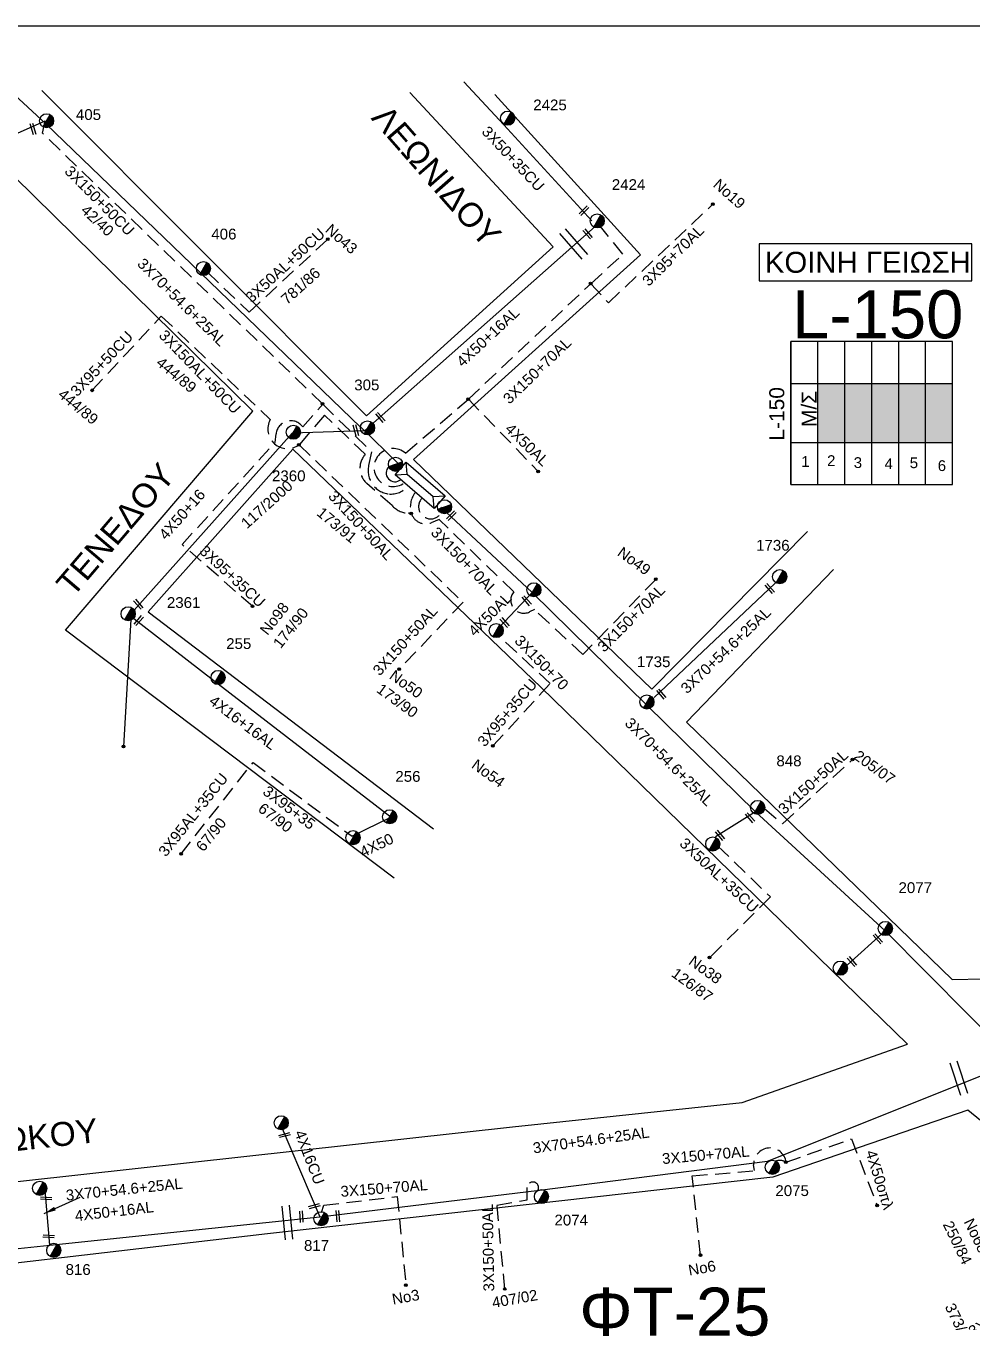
# Model space of a CAD drawing. Header units: millimetres. Extents: x 839 to 3144, y 747 to 1790.
# Drawn here: x 2147.8 to 2305.7, y 1561 to 1777.4 of the extents above; entities that cross this region are included whole.
import ezdxf
from ezdxf.enums import TextEntityAlignment as Align

# ---------------------------------------------------------------- set-up
doc = ezdxf.new("R2010")
doc.units = ezdxf.units.MM
doc.linetypes.add('DASHED', pattern=[19.05, 12.7, -6.35])
for name, color, linetype in [('Ασφαλειοκιβώτια Χ.Τ 6 αναχωρήσεων', 7, 'Continuous'), ('Γέφυρες Εναερίου Δικτύου', 7, 'DASHED'), ('Γυμνά εναέρια ΧΤ (3Φ)   3x50+35CU', 7, 'Continuous'), ('Γυμνά εναέρια ΧΤ (3Φ)   4x16CU', 7, 'Continuous'), ('Γυμνά εναέρια ΧΤ (3Φ)   4x50AL', 7, 'Continuous'), ('Γυμνά εναέρια ΧΤ και ΦΟΠ (3Φ)   4x16+16AL', 7, 'Continuous'), ('Γυμνά εναέρια ΧΤ και ΦΟΠ (3Φ)   4x50+16AL', 7, 'Continuous'), ('Επιγραφές - Σχήματα', 7, 'Continuous'), ('Καλώδια ΧΤ   3x150+50AL', 7, 'DASHED'), ('Καλώδια ΧΤ   3x150+70AL', 7, 'DASHED'), ('Καλώδια ΧΤ   3x150AL+50CU', 7, 'DASHED'), ('Καλώδια ΧΤ   3x95+35CU', 7, 'DASHED'), ('Καλώδια ΧΤ   3x95+50CU', 7, 'DASHED'), ('Καλώδια ΧΤ   4x50AL', 7, 'DASHED'), ('Μηχανική τομή', 7, 'Continuous'), ('Στύλος ΦΜ', 7, 'Continuous'), ('Στύλος ΦΜ @ 1', 7, 'Continuous'), ('Συνδέσεις', 7, 'Continuous'), ('Συνεστραμμένα ΧΤ   3x70+54.6+25AL', 7, 'SYN_LINE'), ('Τομή', 7, 'Continuous'), ('Υποσταθμός εναέριος 2 στύλων', 7, 'Continuous'), ('Υποσταθμός πόλεως', 7, 'Continuous'), ('Υπόβαθρο ΔΕΗ', 7, 'Continuous')]:
    doc.layers.add(name, color=color, linetype=linetype)
doc.styles.get("Standard").update_dxf_attribs({"font": 'ARIAL.TTF'})
doc.linetypes.add('SYN_LINE', pattern='A,0.5,-0.0001,["/\\/\\/\\/",Standard,S=0.1,R=0,X=0,Y=-0.05],-0.25', length=0.7501)
doc.dimstyles.new('ISO-25', dxfattribs={"dimtxt": 2.5, "dimasz": 2.5, "dimexe": 1.25, "dimexo": 0.625, "dimtad": 1, "dimtxsty": 'Standard', "dimcen": 2.5, "dimadec": 0, "dimazin": 0, "dimtfac": 1, "dimtmove": 0, "dimatfit": 3, "dimfxl": 1, "dimarcsym": 0})

# ---------------------------------------------------------------- blocks, each defined once
blk = doc.blocks.new('ΥΠΑΡΧΩΝ ΤΣΙΜΕΝΤΕΝΙΟΣ ΣΤΥΛΟΣ')
at = {"layer": 'Στύλος ΦΜ'}
blk.add_hatch(color=7, dxfattribs=at).paths.add_polyline_path([(-1.29, -2.28, 0.574793), (2.62, 0, 0.268822), (1.3, 2.27)])
at = {"layer": 'Στύλος ΦΜ', "color": 7}
blk.add_line((-1.29, -2.28), (1.3, 2.27), dxfattribs=at)
blk.add_circle((0, 0), 2.62, dxfattribs=at)
at = {"layer": 'Στύλος ΦΜ', "flags": 4}
for tag, p in [('ΑΡΙΘΜΟΣ', (-4.68, 8.05)), ('ΤΥΠΟΣ', (-4.91, 3.03))]:
    blk.add_attdef(tag, p, '', height=4, dxfattribs=at)
blk = doc.blocks.new('ΤΟΜΗ')
at = {"layer": 'Τομή', "ltscale": 40}
for p, q in [((-5.68, 0), (5.68, 0)), ((5.68, -2.33), (-5.68, -2.33))]:
    blk.add_line(p, q, dxfattribs=at)
blk = doc.blocks.new('ΥΠΟΣΤΑΘΜΟΣ ΕΝΑΕΡΙΟΣ ΕΠΙ 2 ΣΤΥΛΩΝ')
at = {"layer": 'Υποσταθμός εναέριος 2 στύλων', "linetype": 'Continuous'}
for points in [[(-11.97, -2.11, 0.574793), (-8.45, -0.07, 0.268822), (-9.64, 1.98)], [(9.68, -2.15, 0.574793), (13.19, -0.1, 0.268822), (12.01, 1.95)]]:
    blk.add_hatch(color=256, dxfattribs=at).paths.add_polyline_path(points)
for p, q in [((-11.97, -2.11), (-9.64, 1.98)), ((9.68, -2.15), (12.01, 1.95))]:
    blk.add_line(p, q, dxfattribs=at)
for centre in [(-10.81, -0.07), (10.84, -0.1)]:
    blk.add_circle(centre, 2.36, dxfattribs=at)
at = {"layer": 'Υποσταθμός πόλεως', "linetype": 'Continuous', "ltscale": 40}
blk.add_lwpolyline([(-8.57, 2.82), (8.57, 2.82), (8.57, -2.82), (-8.57, -2.82)], close=True, dxfattribs=at)
for points in [[(-5.75, 0), (-8.57, 2.82)], [(-8.57, -2.82), (-5.75, 0)], [(-5.75, 0), (5.75, 0)], [(5.75, 0), (8.57, 2.82)], [(8.57, -2.82), (5.75, 0)]]:
    blk.add_lwpolyline(points, dxfattribs=at)
at = {"layer": 'Υποσταθμός εναέριος 2 στύλων', "ltscale": 40, "flags": 1}
for tag, p in [('ΜΕΤΑΣΧΗΜΑΤΙΣΜΟΣ', (14.09, 2.51)), ('ΙΣΧΥΣ', (14.07, -0.28)), ('ΑΡΙΘΜΟΣ', (14.19, -3))]:
    blk.add_attdef(tag, p, '', height=1.8, dxfattribs=at)
blk = doc.blocks.new('ΑΣΦΑΛΕΙΟΚΙΒΩΤΙΟ ΥΠΟΣΤΑΘΜΟΥ 6 ΑΝΑΧΩΡΗΣΕΩΝ')
at = {"layer": 'Ασφαλειοκιβώτια Χ.Τ 6 αναχωρήσεων', "ltscale": 40}
for p, q in [((-23.91, 27), (23.91, 27)), ((-9.83, 27), (-9.83, -27)), ((9.83, 27), (9.83, -27)), ((-23.91, 18), (23.91, 18)), ((-23.91, 9), (23.91, 9)), ((-23.91, 0), (23.91, 0)), ((-23.91, -9), (23.91, -9)), ((-23.91, -18), (23.91, -18))]:
    blk.add_line(p, q, dxfattribs=at)
at = {"layer": 'Ασφαλειοκιβώτια Χ.Τ 6 αναχωρήσεων'}
blk.add_lwpolyline([(-23.91, -27), (23.91, -27), (23.91, 27), (-23.91, 27)], close=True, dxfattribs=at)
for s, p in [('1', (-17.99, 23.52)), ('2', (-17.69, 14.89)), ('3', (-18.35, 6.01)), ('4', (-18.73, -4.28)), ('5', (-18.41, -12.69)), ('6', (-19.37, -22.03))]:
    blk.add_text(s, height=3.6, rotation=270, dxfattribs=at).set_placement(p)
at = {"layer": 'Ασφαλειοκιβώτια Χ.Τ 6 αναχωρήσεων', "ltscale": 40}
for tag, height, p in [('ΟΝΟΜΑ', 5, (-0.27, 31.68)), ('ΚΕΙΜΕΝΟ 1', 2, (16.95, 22.41)), ('ΚΕΙΜΕΝΟ 2', 2, (16.95, 13.71)), ('ΚΕΙΜΕΝΟ 3', 2, (16.95, 4.31)), ('ΚΕΙΜΕΝΟ 4', 2, (16.95, -4.67)), ('ΚΕΙΜΕΝΟ 5', 2, (16.95, -13.51)), ('ΚΕΙΜΕΝΟ 6', 2, (16.95, -22.43)), ('ΣΧ', 2, (-0.21, -29.21))]:
    blk.add_attdef(tag, text='', height=height, dxfattribs=at).set_placement(p, align=Align.MIDDLE_CENTER)
blk = doc.blocks.new('ΜΗΧΑΝΙΚΗ ΤΟΜΗ')
at = {"layer": 'Μηχανική τομή', "ltscale": 40}
for p, q in [((-1.89, 0.78), (1.89, 0.78)), ((1.89, 0), (-1.89, 0))]:
    blk.add_line(p, q, dxfattribs=at)
blk = doc.blocks.new('A$C3F94617C')
at = {"layer": 'Μηχανική τομή', "xscale": 0.5, "yscale": 0.5, "zscale": 0.5}
blk.add_blockref('ΜΗΧΑΝΙΚΗ ΤΟΜΗ', (0.95, 0), dxfattribs=at)
blk = doc.blocks.new('_ΣΥΝΔΕΣΗ')
at = {"layer": 'Συνδέσεις', "linetype": 'SYN_LINE', "ltscale": 40}
blk.add_hatch(color=256, dxfattribs=at).paths.add_polyline_path([(0.5, -0.01, 1), (-0.5, -0.01, 1)])
at = {"layer": 'Συνδέσεις'}
blk.add_circle((0, -0.01), 0.5, dxfattribs=at)

msp = doc.modelspace()

# ---------------------------------------------------------------- hatches: boundary and pattern name
at = {"layer": 'Ασφαλειοκιβώτια Χ.Τ 6 αναχωρήσεων', "ltscale": 0.2}
for color, points in [(1, [(2284.41, 1717.69), (2279.91, 1717.69), (2279.91, 1707.86), (2284.41, 1707.86)]), (173, [(2284.41, 1717.69), (2284.41, 1707.86), (2288.91, 1707.86), (2288.91, 1717.69)]), (2, [(2288.91, 1717.69), (2288.91, 1707.86), (2293.41, 1707.86), (2293.41, 1717.69)]), (62, [(2293.41, 1717.69), (2293.41, 1707.86), (2297.91, 1707.86), (2297.91, 1717.69)]), (151, [(2297.91, 1717.69), (2297.91, 1707.86), (2302.41, 1707.86), (2302.41, 1717.69)])]:
    msp.add_hatch(color=color, dxfattribs=at).paths.add_polyline_path(points)

# ---------------------------------------------------------------- linework, layer by layer
at = {"layer": 'Γέφυρες Εναερίου Δικτύου', "color": 151, "linetype": 'SYN_LINE', "ltscale": 10}
msp.add_lwpolyline([(2269.52, 1646.2), (2262.84, 1642.04)], dxfattribs=at)
at = {"layer": 'Γέφυρες Εναερίου Δικτύου', "color": 2, "linetype": 'SYN_LINE', "ltscale": 10}
msp.add_lwpolyline([(2151.79, 1573.86), (2151.03, 1583.03)], dxfattribs=at)
at = {"layer": 'Γυμνά εναέρια ΧΤ (3Φ)   3x50+35CU', "color": 173, "ltscale": 0.2}
msp.add_lwpolyline([(2220.87, 1768.06), (2227.53, 1760.88), (2242.23, 1744.85)], dxfattribs=at)
at = {"layer": 'Γυμνά εναέρια ΧΤ (3Φ)   3x50+35CU', "color": 151, "linetype": 'DASHED', "ltscale": 0.2}
msp.add_lwpolyline([(2263.25, 1640.49), (2272, 1631.99), (2261.89, 1621.88)], dxfattribs=at)
at = {"layer": 'Γυμνά εναέρια ΧΤ (3Φ)   4x50AL', "color": 151, "linetype": 'Continuous', "ltscale": 0.2}
msp.add_lwpolyline([(2232.26, 1682.79), (2226.68, 1676.92)], dxfattribs=at)
at = {"layer": 'Γυμνά εναέρια ΧΤ και ΦΟΠ (3Φ)   4x16+16AL', "color": 1, "ltscale": 0.2}
msp.add_lwpolyline([(2165.33, 1678.87), (2179.15, 1668.14), (2208.75, 1645.28), (2202.22, 1642.12)], dxfattribs=at)
at = {"layer": 'Γυμνά εναέρια ΧΤ και ΦΟΠ (3Φ)   4x50+16AL', "color": 1, "ltscale": 0.2}
msp.add_lwpolyline([(2204.28, 1709.77), (2242.75, 1743.9)], dxfattribs=at)
at = {"layer": 'Γυμνά εναέρια ΧΤ και ΦΟΠ (3Φ)   4x50+16AL', "color": 1, "linetype": 'Continuous', "ltscale": 0.2}
msp.add_lwpolyline([(2204.28, 1709.77), (2192.22, 1709.38), (2165.86, 1679.87)], dxfattribs=at)
at = {"layer": 'Γυμνά εναέρια ΧΤ και ΦΟΠ (3Φ)   4x50+16AL', "color": 1, "linetype": 'SYN_LINE', "ltscale": 20}
msp.add_lwpolyline([(2165.36, 1679.31), (2164.09, 1657.09)], dxfattribs=at)
at = {"layer": 'Γυμνά εναέρια ΧΤ και ΦΟΠ (3Φ)   4x50+16AL', "color": 2, "ltscale": 0.2}
msp.add_lwpolyline([(2092.66, 1569.54), (2113.68, 1569.84), (2151.79, 1573.86), (2196.85, 1578.6)], dxfattribs=at)
at = {"layer": 'Επιγραφές - Σχήματα'}
msp.add_lwpolyline([(875.79, 1777.39), (2904.25, 1777.39), (2904.25, 763.69), (875.79, 763.69)], close=True, dxfattribs=at)
at = {"layer": 'Επιγραφές - Σχήματα', "color": 190}
msp.add_lwpolyline([(2270.13, 1734.85), (2305.64, 1734.85), (2305.64, 1741.02), (2270.13, 1741.02)], close=True, dxfattribs=at)
at = {"layer": 'Επιγραφές - Σχήματα', "color": 1, "ltscale": 0.2}
msp.add_arc((2209.38, 1702.78), 1.48, 134.3263, 309.8904, dxfattribs=at)
at = {"layer": 'Επιγραφές - Σχήματα', "color": 151, "linetype": 'DASHED', "ltscale": 0.2}
msp.add_arc((2215.34, 1697.13), 2.03, 135.4467, 328.7099, dxfattribs=at)
at = {"layer": 'Καλώδια ΧΤ   3x150+50AL', "color": 62, "ltscale": 0.2}
msp.add_lwpolyline([(2212.12, 1695.99), (2211.55, 1696.04, -0.186559), (2208.88, 1697.32), (2204.7, 1700.99, -0.418531), (2204.42, 1705.89), (2197.61, 1712.42), (2193.37, 1707.46), (2220.73, 1681.18), (2210.09, 1670)], format="xyb", dxfattribs=at)
at = {"layer": 'Καλώδια ΧΤ   3x150+50AL', "color": 151, "ltscale": 0.2}
msp.add_lwpolyline([(2271.05, 1646.73), (2274.02, 1644.2), (2285.81, 1655.01)], dxfattribs=at)
at = {"layer": 'Καλώδια ΧΤ   3x150+50AL', "color": 173, "ltscale": 0.2}
msp.add_lwpolyline([(2227.7, 1566.53), (2226.39, 1580.54), (2231.41, 1581.41), (2231.45, 1583.48, -1.273769), (2233.22, 1583.01, 1.68301)], format="xyb", dxfattribs=at)
at = {"layer": 'Καλώδια ΧΤ   3x150+70AL', "color": 173, "ltscale": 0.2}
for points in [[(2210.94, 1701.11, -2.075806), (2211.13, 1706.07), (2221.62, 1715.07), (2242.04, 1734.36), (2247.41, 1739.27), (2243.33, 1744.32)], [(2260.36, 1572.16), (2258.97, 1585.41), (2269.34, 1586.31), (2269.21, 1587.26, -0.956644), (2274.62, 1587.72), (2285.54, 1591.6), (2289.84, 1580.47)]]:
    msp.add_lwpolyline(points, format="xyb", dxfattribs=at)
at = {"layer": 'Καλώδια ΧΤ   3x150+70AL', "color": 62, "ltscale": 0.2}
msp.add_lwpolyline([(2252.89, 1685), (2240.72, 1672.44), (2232.65, 1679.95), (2231.81, 1679.56, -0.794036), (2229.18, 1682.92), (2216.76, 1694.98), (2215.43, 1694.45, -0.432559), (2212.12, 1695.99, -0.253068), (2212.74, 1699.44, -0.481406)], format="xyb", dxfattribs=at)
at = {"layer": 'Καλώδια ΧΤ   3x150+70AL', "color": 173, "ltscale": 0.2}
msp.add_lwpolyline([(2197.11, 1579.31), (2197.51, 1580.51), (2209.76, 1581.99), (2211.2, 1567.19)], dxfattribs=at)
msp.add_arc((2273.6, 1585.98), 2.02, 59.307, 109.3039, dxfattribs=at)
at = {"layer": 'Καλώδια ΧΤ   3x150AL+50CU', "color": 2, "ltscale": 0.2}
msp.add_lwpolyline([(2197.31, 1714.27), (2150.55, 1759.49), (2150.99, 1761.54)], dxfattribs=at)
at = {"layer": 'Καλώδια ΧΤ   3x95+35CU', "color": 2, "ltscale": 0.2}
msp.add_lwpolyline([(2185.64, 1680.49), (2173.85, 1690.81), (2189.38, 1707.86), (2189.54, 1709.29, -0.690053), (2193.99, 1710.45), (2197.31, 1714.27), (2205.48, 1706.27), (2204.98, 1703.99, 0.444734), (2208.34, 1699.27, 0.257529), (2211.54, 1700.59, 0.257529)], format="xyb", dxfattribs=at)
at = {"layer": 'Καλώδια ΧΤ   3x95+35CU', "color": 151, "ltscale": 0.2}
msp.add_lwpolyline([(2225.72, 1657.19), (2235.27, 1667.61), (2226.28, 1675.96)], dxfattribs=at)
at = {"layer": 'Καλώδια ΧΤ   3x95+35CU', "color": 1, "ltscale": 0.2}
msp.add_lwpolyline([(2173.68, 1639.18), (2185.69, 1654.43), (2202.22, 1642.12)], dxfattribs=at)
at = {"layer": 'Καλώδια ΧΤ   3x95+50CU', "color": 173, "ltscale": 0.2}
msp.add_lwpolyline([(2242.04, 1734.36), (2244.99, 1731.19), (2262.43, 1747.63)], dxfattribs=at)
at = {"layer": 'Καλώδια ΧΤ   3x95+50CU', "color": 1, "ltscale": 0.2}
msp.add_lwpolyline([(2178.11, 1736.29), (2185.02, 1729.59), (2198.17, 1741.78)], dxfattribs=at)
at = {"layer": 'Καλώδια ΧΤ   3x95+50CU', "color": 62, "ltscale": 0.2}
msp.add_lwpolyline([(2158.86, 1716.56), (2170.39, 1728.94), (2188.57, 1711.69)], dxfattribs=at)
msp.add_lwpolyline([(2188.57, 1711.69, 0.803032), (2193.37, 1707.46)], format="xyb", dxfattribs=at)
at = {"layer": 'Καλώδια ΧΤ   4x50AL', "color": 173, "ltscale": 0.2}
msp.add_lwpolyline([(2221.62, 1715.07), (2233.28, 1703.02)], dxfattribs=at)
at = {"layer": 'Συνεστραμμένα ΧΤ   3x70+54.6+25AL', "color": 1, "ltscale": 20}
msp.add_lwpolyline([(2145.11, 1766.63), (2151.14, 1761.05), (2176.94, 1736.16), (2203.62, 1710.41)], dxfattribs=at)
at = {"layer": 'Συνεστραμμένα ΧΤ   3x70+54.6+25AL', "color": 2, "ltscale": 20}
msp.add_lwpolyline([(2049.91, 1720.07), (2081, 1732.12), (2122.3, 1748.83), (2150.99, 1761.54)], dxfattribs=at)
at = {"layer": 'Συνεστραμμένα ΧΤ   3x70+54.6+25AL', "color": 1, "ltscale": 10}
msp.add_lwpolyline([(2203.64, 1710.48), (2209.99, 1704.25)], dxfattribs=at)
at = {"layer": 'Συνεστραμμένα ΧΤ   3x70+54.6+25AL', "color": 151, "ltscale": 20}
for points in [[(2312.01, 1605.3), (2291.15, 1626.35), (2269.52, 1646.2), (2251.44, 1663.96), (2232.26, 1682.79), (2217.04, 1697.08)], [(2252.63, 1665.28), (2273.75, 1685.25)]]:
    msp.add_lwpolyline(points, dxfattribs=at)
at = {"layer": 'Συνεστραμμένα ΧΤ   3x70+54.6+25AL', "color": 151, "ltscale": 10}
msp.add_lwpolyline([(2291.15, 1626.35), (2284.85, 1620.68)], dxfattribs=at)
at = {"layer": 'Συνεστραμμένα ΧΤ   3x70+54.6+25AL', "color": 173, "ltscale": 20}
msp.add_lwpolyline([(2190.41, 1593.75), (2196.85, 1578.6), (2233.46, 1583.04), (2271.54, 1587.88), (2312.27, 1604.17)], dxfattribs=at)
at = {"layer": 'Υπόβαθρο ΔΕΗ'}
for points in [[(2150.44, 1766.6), (2204.64, 1712.3), (2235.75, 1740.51), (2211.85, 1766.26)], [(2226.03, 1765.95), (2250.32, 1739.19), (2212.45, 1705.01), (2252.22, 1666.67), (2278.22, 1693.01)], [(2282.55, 1686.63), (2258.03, 1661.16), (2302.33, 1618.18), (2307.6, 1618.34), (2351.48, 1694.12), (2365.36, 1718.03), (2336.35, 1756.63), (2329.02, 1766.78)], [(2209.22, 1635.14), (2154.39, 1676.54), (2185.66, 1713.06), (2142.52, 1755.47)], [(1943.95, 1749.34), (1981.51, 1706.15), (2039.2, 1640.61), (2093.47, 1578.64), (2228.97, 1593.59), (2267.27, 1597.69), (2294.86, 1607.42), (2233.69, 1666.99), (2192.33, 1706.74), (2168.22, 1679.61), (2215.8, 1643.34)]]:
    msp.add_lwpolyline(points, dxfattribs=at)
msp.add_lwpolyline([(2200.13, 1457.02), (2280, 1520.75), (2329.83, 1559.99), (2312.81, 1590), (2304.93, 1596.41), (2272.44, 1585.22), (2188.12, 1575.76), (2114.56, 1567.21), (2110.22, 1559.33), (2164.23, 1497.93)], close=True, dxfattribs=at)

# ---------------------------------------------------------------- block references
at = {"layer": 'Ασφαλειοκιβώτια Χ.Τ 6 αναχωρήσεων', "xscale": 0.5, "yscale": 0.5, "zscale": 0.5, "rotation": 90}
msp.add_blockref('ΑΣΦΑΛΕΙΟΚΙΒΩΤΙΟ ΥΠΟΣΤΑΘΜΟΥ 6 ΑΝΑΧΩΡΗΣΕΩΝ', (2288.91, 1712.77), dxfattribs=at).add_auto_attribs({'ΟΝΟΜΑ': 'L-150'})
at = {"layer": 'Επιγραφές - Σχήματα', "ltscale": 0.2}
for p, rotation in [((2149.46, 1759.34), 107.7301657613458), ((2240.39, 1745.72), 44.84140891740903), ((2242.28, 1742.08), 131.3716073331543), ((2207.72, 1711.46), 131.3716073331543), ((2203.27, 1709.01), 104.8143752187939), ((2218.22, 1694.84), 43.34757648827248), ((2272.68, 1682.87), 131.3716073331543), ((2167.32, 1680.26), 131.3716073331546), ((2232.14, 1680.85), 131.3716073331543), ((2166.15, 1677.27), 49.07142395184032), ((2228.43, 1677.22), 131.3716073331543), ((2254.59, 1665.26), 131.3716073331543), ((2269.39, 1644.62), 131.3716073331543), ((2264.38, 1641.69), 131.3716073331543), ((2290.71, 1624.42), 131.3716073331543), ((2286.38, 1620.62), 131.3716073331543), ((2190.09, 1591.81), 14.92253498844646), ((2152.13, 1581.82), 177.0648879422228), ((2193.48, 1579.55), 274.6130531372767), ((2195.06, 1579.94), 14.92253498844644), ((2199.55, 1579.63), 274.6130531372767), ((2152.55, 1575.46), 177.0648879422228)]:
    msp.add_blockref('A$C3F94617C', p, dxfattribs=dict(at, rotation=rotation))
at = {"layer": 'Στύλος ΦΜ @ 1', "ltscale": 40}
ref = msp.add_blockref('ΥΠΑΡΧΩΝ ΤΣΙΜΕΝΤΕΝΙΟΣ ΣΤΥΛΟΣ', (2151.25, 1761.55), dxfattribs=dict(at, xscale=0.4499999999998181, yscale=0.4499999999998181, zscale=0.4499999999998181))
ref.add_attrib('ΤΥΠΟΣ', '405', (2156.14, 1761.69), dxfattribs={"layer": 'Στύλος ΦΜ', "height": 1.8, "flags": 4})
ref = msp.add_blockref('ΥΠΑΡΧΩΝ ΤΣΙΜΕΝΤΕΝΙΟΣ ΣΤΥΛΟΣ', (2228.18, 1761.99), dxfattribs=dict(at, xscale=0.4499999999998181, yscale=0.4499999999998181, zscale=0.4499999999998181))
ref.add_attrib('ΤΥΠΟΣ', '2425', (2232.44, 1763.3), dxfattribs={"layer": 'Στύλος ΦΜ', "height": 1.8, "flags": 4})
ref = msp.add_blockref('ΥΠΑΡΧΩΝ ΤΣΙΜΕΝΤΕΝΙΟΣ ΣΤΥΛΟΣ', (2243.11, 1744.84), dxfattribs=dict(at, xscale=0.4499999999998181, yscale=0.4499999999998181, zscale=0.4499999999998181))
ref.add_attrib('ΤΥΠΟΣ', '2424', (2245.55, 1750), dxfattribs={"layer": 'Στύλος ΦΜ', "height": 1.8, "flags": 4})
ref = msp.add_blockref('ΥΠΑΡΧΩΝ ΤΣΙΜΕΝΤΕΝΙΟΣ ΣΤΥΛΟΣ', (2177.42, 1736.89), dxfattribs=dict(at, xscale=0.4499999999998181, yscale=0.4499999999998181, zscale=0.4499999999998181))
ref.add_attrib('ΤΥΠΟΣ', '406', (2178.73, 1741.74), dxfattribs={"layer": 'Στύλος ΦΜ', "height": 1.8, "flags": 4})
ref = msp.add_blockref('ΥΠΑΡΧΩΝ ΤΣΙΜΕΝΤΕΝΙΟΣ ΣΤΥΛΟΣ', (2204.79, 1710.29), dxfattribs=dict(at, xscale=0.4499999999998181, yscale=0.4499999999998181, zscale=0.4499999999998181))
ref.add_attrib('ΤΥΠΟΣ', '305', (2202.58, 1716.56), dxfattribs={"layer": 'Στύλος ΦΜ', "height": 1.8, "flags": 4})
ref = msp.add_blockref('ΥΠΑΡΧΩΝ ΤΣΙΜΕΝΤΕΝΙΟΣ ΣΤΥΛΟΣ', (2192.42, 1709.57), dxfattribs=dict(at, xscale=0.4499999999998181, yscale=0.4499999999998181, zscale=0.4499999999998181))
ref.add_attrib('ΤΥΠΟΣ', '2360', (2188.86, 1701.38), dxfattribs={"layer": 'Στύλος ΦΜ', "height": 1.8, "flags": 4})
ref = msp.add_blockref('ΥΠΑΡΧΩΝ ΤΣΙΜΕΝΤΕΝΙΟΣ ΣΤΥΛΟΣ', (2273.56, 1685.45), dxfattribs=dict(at, xscale=0.4499999999998181, yscale=0.4499999999998181, zscale=0.4499999999998181))
ref.add_attrib('ΤΥΠΟΣ', '1736', (2269.62, 1689.79), dxfattribs={"layer": 'Στύλος ΦΜ', "height": 1.8, "flags": 4})
at = {"layer": 'Στύλος ΦΜ @ 1', "ltscale": 40, "xscale": 0.4499999999998181, "yscale": 0.4499999999998181, "zscale": 0.4499999999998181}
for p in [(2232.55, 1683.26), (2226.27, 1676.46), (2202.38, 1641.88), (2262.39, 1640.83), (2283.67, 1620.1), (2190.39, 1594.29), (2150.1, 1583.35)]:
    msp.add_blockref('ΥΠΑΡΧΩΝ ΤΣΙΜΕΝΤΕΝΙΟΣ ΣΤΥΛΟΣ', p, dxfattribs=at)
at = {"layer": 'Στύλος ΦΜ @ 1', "ltscale": 40}
ref = msp.add_blockref('ΥΠΑΡΧΩΝ ΤΣΙΜΕΝΤΕΝΙΟΣ ΣΤΥΛΟΣ', (2164.86, 1679.25), dxfattribs=dict(at, xscale=0.4499999999998181, yscale=0.4499999999998181, zscale=0.4499999999998181))
ref.add_attrib('ΤΥΠΟΣ', '2361', (2171.32, 1680.23), dxfattribs={"layer": 'Στύλος ΦΜ', "height": 1.8, "flags": 4})
ref = msp.add_blockref('ΥΠΑΡΧΩΝ ΤΣΙΜΕΝΤΕΝΙΟΣ ΣΤΥΛΟΣ', (2179.86, 1668.62), dxfattribs=dict(at, xscale=0.4499999999998181, yscale=0.4499999999998181, zscale=0.4499999999998181))
ref.add_attrib('ΤΥΠΟΣ', '255', (2181.21, 1673.38), dxfattribs={"layer": 'Στύλος ΦΜ', "height": 1.8, "flags": 4})
ref = msp.add_blockref('ΥΠΑΡΧΩΝ ΤΣΙΜΕΝΤΕΝΙΟΣ ΣΤΥΛΟΣ', (2251.4, 1664.54), dxfattribs=dict(at, xscale=0.4499999999998181, yscale=0.4499999999998181, zscale=0.4499999999998181))
ref.add_attrib('ΤΥΠΟΣ', '1735', (2249.74, 1670.35), dxfattribs={"layer": 'Στύλος ΦΜ', "height": 1.8, "flags": 4})
ref = msp.add_blockref('ΥΠΑΡΧΩΝ ΤΣΙΜΕΝΤΕΝΙΟΣ ΣΤΥΛΟΣ', (2269.89, 1646.93), dxfattribs=dict(at, xscale=0.4499999999998181, yscale=0.4499999999998181, zscale=0.4499999999998181))
ref.add_attrib('ΤΥΠΟΣ', '848', (2273.01, 1653.8), dxfattribs={"layer": 'Στύλος ΦΜ', "height": 1.8, "flags": 4})
ref = msp.add_blockref('ΥΠΑΡΧΩΝ ΤΣΙΜΕΝΤΕΝΙΟΣ ΣΤΥΛΟΣ', (2208.49, 1645.37), dxfattribs=dict(at, xscale=0.4499999999998181, yscale=0.4499999999998181, zscale=0.4499999999998181))
ref.add_attrib('ΤΥΠΟΣ', '256', (2209.44, 1651.21), dxfattribs={"layer": 'Στύλος ΦΜ', "height": 1.8, "flags": 4})
ref = msp.add_blockref('ΥΠΑΡΧΩΝ ΤΣΙΜΕΝΤΕΝΙΟΣ ΣΤΥΛΟΣ', (2291.18, 1626.72), dxfattribs=dict(at, xscale=0.4499999999998181, yscale=0.4499999999998181, zscale=0.4499999999998181))
ref.add_attrib('ΤΥΠΟΣ', '2077', (2293.38, 1632.64), dxfattribs={"layer": 'Στύλος ΦΜ', "height": 1.8, "flags": 4})
ref = msp.add_blockref('ΥΠΑΡΧΩΝ ΤΣΙΜΕΝΤΕΝΙΟΣ ΣΤΥΛΟΣ', (2272.34, 1586.86), dxfattribs=dict(at, xscale=0.4499999999998181, yscale=0.4499999999998181, zscale=0.4499999999998181))
ref.add_attrib('ΤΥΠΟΣ', '2075', (2272.84, 1582.06), dxfattribs={"layer": 'Στύλος ΦΜ', "height": 1.8, "flags": 4})
ref = msp.add_blockref('ΥΠΑΡΧΩΝ ΤΣΙΜΕΝΤΕΝΙΟΣ ΣΤΥΛΟΣ', (2233.81, 1581.98), dxfattribs=dict(at, xscale=0.4499999999998181, yscale=0.4499999999998181, zscale=0.4499999999998181))
ref.add_attrib('ΤΥΠΟΣ', '2074', (2235.98, 1577.15), dxfattribs={"layer": 'Στύλος ΦΜ', "height": 1.8, "flags": 4})
ref = msp.add_blockref('ΥΠΑΡΧΩΝ ΤΣΙΜΕΝΤΕΝΙΟΣ ΣΤΥΛΟΣ', (2197.04, 1578.27), dxfattribs=dict(at, xscale=0.4499999999998181, yscale=0.4499999999998181, zscale=0.4499999999998181))
ref.add_attrib('ΤΥΠΟΣ', '817', (2194.19, 1572.91), dxfattribs={"layer": 'Στύλος ΦΜ', "height": 1.8, "flags": 4})
ref = msp.add_blockref('ΥΠΑΡΧΩΝ ΤΣΙΜΕΝΤΕΝΙΟΣ ΣΤΥΛΟΣ', (2152.45, 1572.99), dxfattribs=dict(at, xscale=0.4499999999998181, yscale=0.4499999999998181, zscale=0.4499999999998181))
ref.add_attrib('ΤΥΠΟΣ', '816', (2154.42, 1568.89), dxfattribs={"layer": 'Στύλος ΦΜ', "height": 1.8, "flags": 4})
at = {"layer": 'Συνδέσεις', "xscale": 0.4500000000000455, "yscale": 0.4500000000000455, "zscale": 0.4500000000000455}
for p in [(2262.4, 1747.65), (2198.15, 1741.8), (2242.02, 1734.38), (2158.86, 1716.56), (2197.29, 1714.29), (2221.6, 1715.09), (2193.35, 1707.48), (2233.26, 1703.03), (2212.09, 1696.01), (2252.87, 1685.02), (2185.61, 1680.51), (2210.06, 1670.02), (2225.7, 1657.2), (2164.09, 1657.1), (2285.69, 1654.94), (2173.68, 1639.18), (2261.86, 1621.9), (2274.6, 1587.73), (2289.82, 1580.49), (2260.34, 1572.18), (2211.17, 1567.2), (2227.68, 1566.55)]:
    msp.add_blockref('_ΣΥΝΔΕΣΗ', p, dxfattribs=at)
at = {"layer": 'Τομή'}
for p, xscale, yscale, zscale, rotation in [((2239.61, 1741.35), 0.500000000000055, 0.500000000000055, 0.500000000000055, 311.0818126897457), ((2302.88, 1601.56), 0.4999999999999316, 0.4999999999999316, 0.4999999999999316, 108.4511685658979), ((2190.85, 1577.57), 0.4999999999999029, 0.4999999999999029, 0.4999999999999029, 95.53292311263844)]:
    msp.add_blockref('ΤΟΜΗ', p, dxfattribs=dict(at, xscale=xscale, yscale=yscale, zscale=zscale, rotation=rotation))
at = {"layer": 'Υποσταθμός εναέριος 2 στύλων', "xscale": 0.4999999999999574, "yscale": 0.4999999999999574, "zscale": 0.4999999999999574, "rotation": 319.1200275488024}
msp.add_blockref('ΥΠΟΣΤΑΘΜΟΣ ΕΝΑΕΡΙΟΣ ΕΠΙ 2 ΣΤΥΛΩΝ', (2213.57, 1700.7), dxfattribs=at)

# ---------------------------------------------------------------- texts
at = {"layer": 'Γυμνά εναέρια ΧΤ (3Φ)   3x50+35CU', "ltscale": 0.2}
for s, rotation, p in [('3X50+35CU', 313.3425, (2229.09, 1755.23)), ('3X50AL+35CU', 316.8648, (2263.46, 1635.62))]:
    msp.add_text(s, height=1.8, rotation=rotation, dxfattribs=at).set_placement(p, align=Align.MIDDLE)
at = {"layer": 'Γυμνά εναέρια ΧΤ (3Φ)   4x16CU', "ltscale": 0.2}
msp.add_text('4X16CU', height=1.8, rotation=291.1684, dxfattribs=at).set_placement((2195.13, 1588.54), align=Align.MIDDLE)
at = {"layer": 'Γυμνά εναέρια ΧΤ (3Φ)   4x50AL', "ltscale": 0.2, "char_height": 1.8, "width": 9.756, "attachment_point": 1}
for s, insert, rotation in [('4Χ50AL', (2221.42, 1676.62), 45.3004), ('4Χ50', (2203.27, 1640.16), 25.7725)]:
    msp.add_mtext(s, dxfattribs=dict(at, insert=insert, rotation=rotation))
at = {"layer": 'Γυμνά εναέρια ΧΤ και ΦΟΠ (3Φ)   4x16+16AL', "ltscale": 0.2}
msp.add_text('4X16+16AL', height=1.8, rotation=323.0738, dxfattribs=at).set_placement((2184.02, 1661.11), align=Align.MIDDLE)
at = {"layer": 'Γυμνά εναέρια ΧΤ και ΦΟΠ (3Φ)   4x50+16AL', "ltscale": 0.2}
for s, rotation, p in [('4X50+16AL', 42.9879, (2224.87, 1725.48)), ('4X50+16', 48.5944, (2173.85, 1695.86)), ('4X50+16AL', 6.6726, (2162.53, 1579.51))]:
    msp.add_text(s, height=1.8, rotation=rotation, dxfattribs=at).set_placement(p, align=Align.MIDDLE)
at = {"layer": 'Επιγραφές - Σχήματα', "ltscale": 0.2, "attachment_point": 1}
for s, insert, char_height, width, rotation in [('ΛΕΩΝΙΔΟΥ', (2208.26, 1764.58), 4, 68.291, 311.2056), ('Νο19', (2263.51, 1752.03), 1.8, 9.756, 318.5111), ('42/40', (2158.05, 1747.73), 1.8, 9.756, 316.8585), ('Νο43', (2198.8, 1744.5), 1.8, 9.756, 318.5111), ('781/86', (2190.16, 1732.1), 1.8, 9.756, 41.8534), ('444/89', (2170.53, 1722.29), 1.8, 9.756, 320.2757), ('444/89', (2154.16, 1716.99), 1.8, 9.756, 320.2757), ('Μ/Σ', (2277.21, 1710.43), 2.5, 4.4318, 90), ('ΤΕΝΕΔΟΥ', (2152.58, 1684.47), 4, 68.291, 49.5352), ('117/2000', (2183.48, 1694.7), 1.8, 9.756, 41.8534), ('173/91', (2197.32, 1697.22), 1.8, 9.756, 320.2757), ('Νο49', (2247.38, 1690.57), 1.8, 9.756, 323.9776), ('Νο98', (2186.69, 1676.66), 1.8, 9.756, 51.774), ('174/90', (2188.88, 1674.43), 1.8, 9.756, 51.774), ('Νο50', (2209.34, 1670.02), 1.8, 9.756, 323.9776), ('173/90', (2207.2, 1667.75), 1.8, 9.756, 323.9776), ('205/07', (2286.81, 1656.63), 1.8, 9.756, 323.9776), ('Νο54', (2223.05, 1655.12), 1.8, 9.756, 323.9776), ('67/90', (2187.45, 1647.84), 1.8, 9.756, 323.0275), ('67/90', (2176.01, 1640.54), 1.8, 9.756, 51.0512), ('Νο38', (2259.27, 1622.33), 1.8, 9.756, 323.9776), ('126/87', (2256.39, 1620.31), 1.8, 9.756, 323.9776), ('Θ. ΣΙΩΚΟΥ', (2131.31, 1591.93), 4, 68.291, 6.3438), ('4Χ50οπλ', (2289.59, 1589.94), 1.8, 9.756, 287.2232), ('250/84', (2302.34, 1578.13), 1.8, 9.756, 296.0095), ('Νο68', (2305.84, 1578.56), 1.8, 9.756, 296.0095), ('Νο6', (2258.17, 1570.53), 1.8, 9.756, 10.1328), ('Νο3', (2208.74, 1565.7), 1.8, 9.756, 10.1328), ('407/02', (2225.42, 1565.13), 1.8, 9.756, 10.1328), ('373/92', (2302.68, 1564.4), 1.8, 9.756, 296.0095)]:
    msp.add_mtext(s, dxfattribs=dict(at, insert=insert, char_height=char_height, width=width, rotation=rotation))
at = {"layer": 'Επιγραφές - Σχήματα', "color": 190, "insert": (2271.09, 1739.68), "char_height": 3.5, "width": 35.1311, "attachment_point": 1}
msp.add_mtext('KOINH ΓΕΙΩΣΗ', dxfattribs=at)
at = {"layer": 'Επιγραφές - Σχήματα', "ltscale": 0.2, "char_height": 8, "width": 39.9345, "attachment_point": 1}
for s, insert in [('L-150', (2275.62, 1733.24)), ('ΦΤ-25', (2240.11, 1566.77))]:
    msp.add_mtext(s, dxfattribs=dict(at, insert=insert))
at = {"layer": 'Καλώδια ΧΤ   3x150+50AL', "ltscale": 0.2}
for s, rotation, p in [('3X150+50CU', 314.7686, (2160.09, 1748.23)), ('3X150+50AL', 312.5376, (2203.71, 1694.02)), ('3X150+50AL', 47.9338, (2211.06, 1674.8)), ('3X150+50AL', 42.0816, (2279.14, 1651.22)), ('3X150+50AL', 90.9249, (2224.92, 1573.44))]:
    msp.add_text(s, height=1.8, rotation=rotation, dxfattribs=at).set_placement(p, align=Align.MIDDLE)
at = {"layer": 'Καλώδια ΧΤ   3x150+70AL', "ltscale": 0.2}
for s, rotation, p in [('3X150+70AL', 44.1424, (2233.08, 1719.87)), ('3X150+70AL', 314.1424, (2220.95, 1688.07)), ('3X150+70AL', 44.9728, (2248.78, 1678.52)), ('3X150+70', 314.1424, (2233.85, 1671.11)), ('3X150+70AL', 5.0256, (2261.21, 1588.92)), ('3X150+70AL', 4.5205, (2207.57, 1583.39))]:
    msp.add_text(s, height=1.8, rotation=rotation, dxfattribs=at).set_placement(p, align=Align.MIDDLE)
at = {"layer": 'Καλώδια ΧΤ   3x150AL+50CU', "ltscale": 0.2}
msp.add_text('3X150AL+50CU', height=1.8, rotation=313.9643, dxfattribs=at).set_placement((2176.83, 1719.66), align=Align.MIDDLE)
at = {"layer": 'Καλώδια ΧΤ   3x95+35CU', "ltscale": 0.2}
for s, rotation, p in [('3X95+35CU', 317.2501, (2182.26, 1685.52)), ('3X95+35CU', 49.7488, (2228.11, 1662.75)), ('3X95AL+35CU', 51.4728, (2175.7, 1645.72)), ('3X95+35', 322.5821, (2191.73, 1646.91)), ('3X95+35CU', 29.252, (2311.27, 1562.64))]:
    msp.add_text(s, height=1.8, rotation=rotation, dxfattribs=at).set_placement(p, align=Align.MIDDLE)
at = {"layer": 'Καλώδια ΧΤ   3x95+50CU', "ltscale": 0.2}
for s, rotation, p in [('3X50AL+50CU', 42.5755, (2191.06, 1737.42)), ('3X95+70AL', 44.525, (2255.78, 1739.08)), ('3X95+50CU', 46.5209, (2160.44, 1721.01))]:
    msp.add_text(s, height=1.8, rotation=rotation, dxfattribs=at).set_placement(p, align=Align.MIDDLE)
at = {"layer": 'Καλώδια ΧΤ   4x50AL', "ltscale": 0.2}
msp.add_text('4X50AL', height=1.8, rotation=315.9542, dxfattribs=at).set_placement((2231.44, 1707.48), align=Align.MIDDLE)
at = {"layer": 'Συνεστραμμένα ΧΤ   3x70+54.6+25AL', "ltscale": 20}
for rotation, p in [(315.3729, (2173.84, 1731.29)), (43.6089, (2264.56, 1673.19)), (315.0273, (2255.13, 1654.56)), (7.8617, (2242.09, 1591.4)), (5.902, (2164.2, 1583.19))]:
    msp.add_text('3X70+54.6+25AL', height=1.8, rotation=rotation, dxfattribs=at).set_placement(p, align=Align.MIDDLE)

# ---------------------------------------------------------------- leaders
at = {"layer": 'Επιγραφές - Σχήματα', "ltscale": 40}
msp.add_leader([(2150.83, 1579.13), (2156.86, 1581.89)], dimstyle='ISO-25', override={"dimasz": 2, "dimtad": 0}, dxfattribs=at)

doc.saveas('drawing.dxf')
